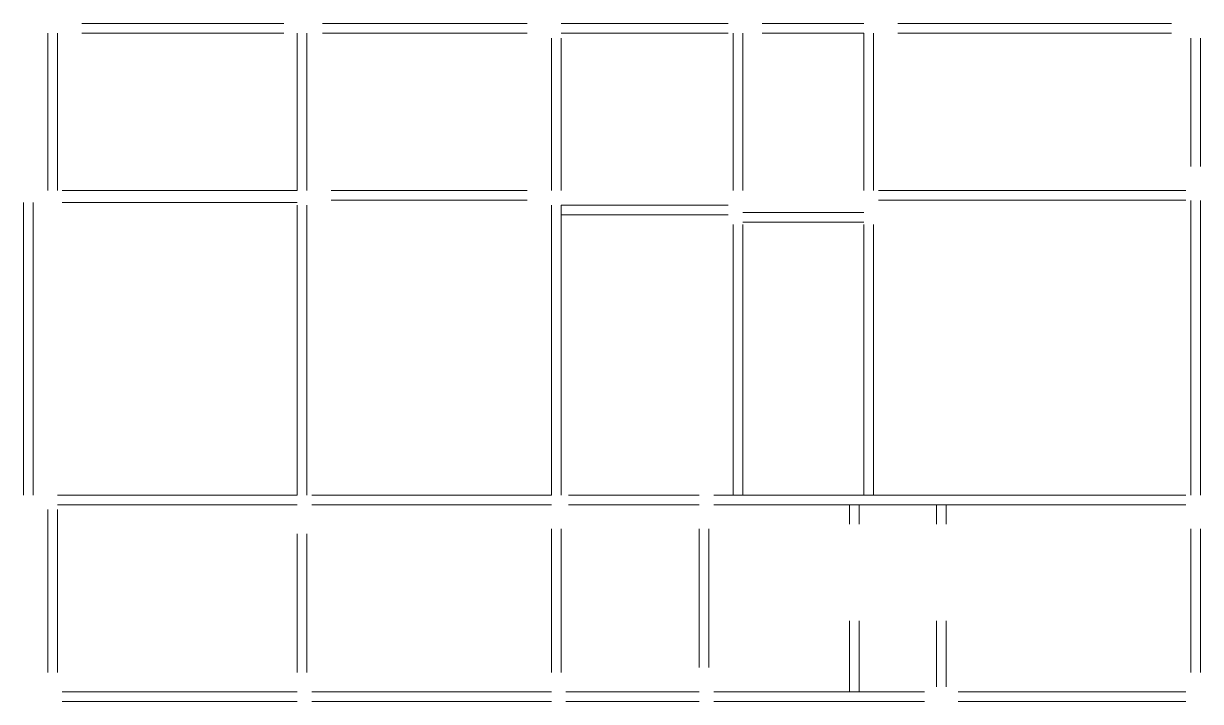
# Model space of a CAD drawing. Header units: metres. Extents: x 219 to 707, y -561 to -17.
# Drawn here: x 390.74 to 415.05, y -234.33 to -220.33 of the extents above; entities that cross this region are included whole.
import ezdxf

# ---------------------------------------------------------------- set-up
doc = ezdxf.new("R2010")
doc.units = ezdxf.units.M
doc.linetypes.add('CYPE_PUNTO', pattern=[0.075, 0, -0.075])
doc.layers.add('VIG_CARAS', color=253, linetype='Continuous', lineweight=9)

msp = doc.modelspace()

# ---------------------------------------------------------------- linework, layer by layer
at = {"layer": 'VIG_CARAS', "linetype": 'CYPE_PUNTO'}
msp.add_line((408.095, -220.674), (408.095, -220.526), dxfattribs=at)
at = {"layer": 'VIG_CARAS'}
for p, q in [((405.596, -224.226), (408.095, -224.226)), ((405.596, -224.426), (408.095, -224.426))]:
    msp.add_line(p, q, dxfattribs=at)
at = {"layer": 'VIG_CARAS', "color": 3}
for points in [[(391.946, -220.326), (396.121, -220.326)], [(396.921, -220.326), (401.146, -220.326)], [(405.295, -220.326), (401.846, -220.326)], [(405.995, -220.326), (408.096, -220.326)], [(408.796, -220.326), (414.446, -220.326)], [(391.246, -220.526), (391.246, -223.775)], [(391.446, -220.526), (391.446, -223.775)], [(391.946, -220.526), (396.121, -220.526)], [(396.395, -223.775), (396.395, -220.526)], [(396.595, -223.775), (396.595, -220.526)], [(396.921, -220.526), (401.146, -220.526)], [(401.646, -220.626), (401.645, -223.775)], [(401.846, -220.626), (401.845, -223.775)], [(405.295, -220.526), (401.846, -220.526)], [(405.395, -223.776), (405.395, -220.526)], [(405.595, -223.776), (405.595, -220.526)], [(405.995, -220.526), (408.096, -220.526)], [(408.096, -220.526), (408.095, -223.775)], [(408.296, -220.526), (408.295, -223.775)], [(408.796, -220.526), (414.446, -220.526)], [(414.846, -220.626), (414.845, -223.278)], [(415.046, -220.626), (415.045, -223.278)], [(391.545, -223.775), (396.395, -223.775)], [(397.095, -223.775), (401.145, -223.775)], [(408.395, -223.775), (414.745, -223.775)], [(390.745, -224.025), (390.745, -230.064)], [(390.945, -224.025), (390.945, -230.064)], [(391.545, -224.025), (396.395, -224.025)], [(397.095, -223.975), (401.145, -223.975)], [(408.395, -223.975), (414.745, -223.975)], [(414.845, -223.978), (414.845, -230.064)], [(415.045, -223.978), (415.045, -230.064)], [(396.395, -224.075), (396.395, -230.064)], [(396.595, -224.075), (396.595, -230.064)], [(401.645, -224.075), (401.645, -230.064)], [(401.845, -224.075), (401.845, -230.064)], [(401.845, -224.075), (405.295, -224.075)], [(401.845, -224.275), (405.295, -224.275)], [(405.395, -224.476), (405.395, -230.064)], [(405.595, -224.476), (405.595, -230.064)], [(408.097, -224.475), (408.097, -230.064)], [(408.297, -224.475), (408.297, -230.064)], [(391.445, -230.064), (396.395, -230.064)], [(396.695, -230.064), (401.645, -230.064)], [(401.995, -230.064), (404.695, -230.064)], [(404.995, -230.064), (414.746, -230.064)], [(391.245, -233.726), (391.245, -230.364)], [(391.445, -230.264), (396.395, -230.264)], [(391.445, -233.726), (391.445, -230.364)], [(396.695, -230.264), (401.645, -230.264)], [(401.995, -230.264), (404.695, -230.264)], [(404.995, -230.264), (414.746, -230.264)], [(407.796, -230.664), (407.796, -230.264)], [(407.996, -230.664), (407.996, -230.264)], [(409.596, -230.664), (409.596, -230.264)], [(409.796, -230.664), (409.796, -230.264)], [(401.645, -230.764), (401.645, -233.726)], [(401.845, -230.764), (401.845, -233.726)], [(404.695, -230.764), (404.695, -233.626)], [(404.895, -230.764), (404.895, -233.626)], [(414.846, -230.764), (414.846, -233.726)], [(415.046, -230.764), (415.046, -233.726)], [(396.395, -230.864), (396.395, -233.726)], [(396.595, -230.864), (396.595, -233.726)], [(407.796, -232.664), (407.796, -234.126)], [(407.996, -232.664), (407.996, -234.126)], [(409.596, -232.664), (409.596, -234.026)], [(409.796, -232.664), (409.796, -234.026)], [(391.545, -234.126), (396.395, -234.126)], [(396.695, -234.126), (401.644, -234.126)], [(401.944, -234.126), (404.695, -234.126)], [(404.995, -234.126), (409.346, -234.126)], [(410.046, -234.126), (414.746, -234.126)], [(391.545, -234.326), (396.395, -234.326)], [(396.695, -234.326), (401.644, -234.326)], [(401.944, -234.326), (404.695, -234.326)], [(404.995, -234.326), (409.346, -234.326)], [(410.046, -234.326), (414.746, -234.326)]]:
    msp.add_lwpolyline(points, dxfattribs=at)

doc.saveas('drawing.dxf')
